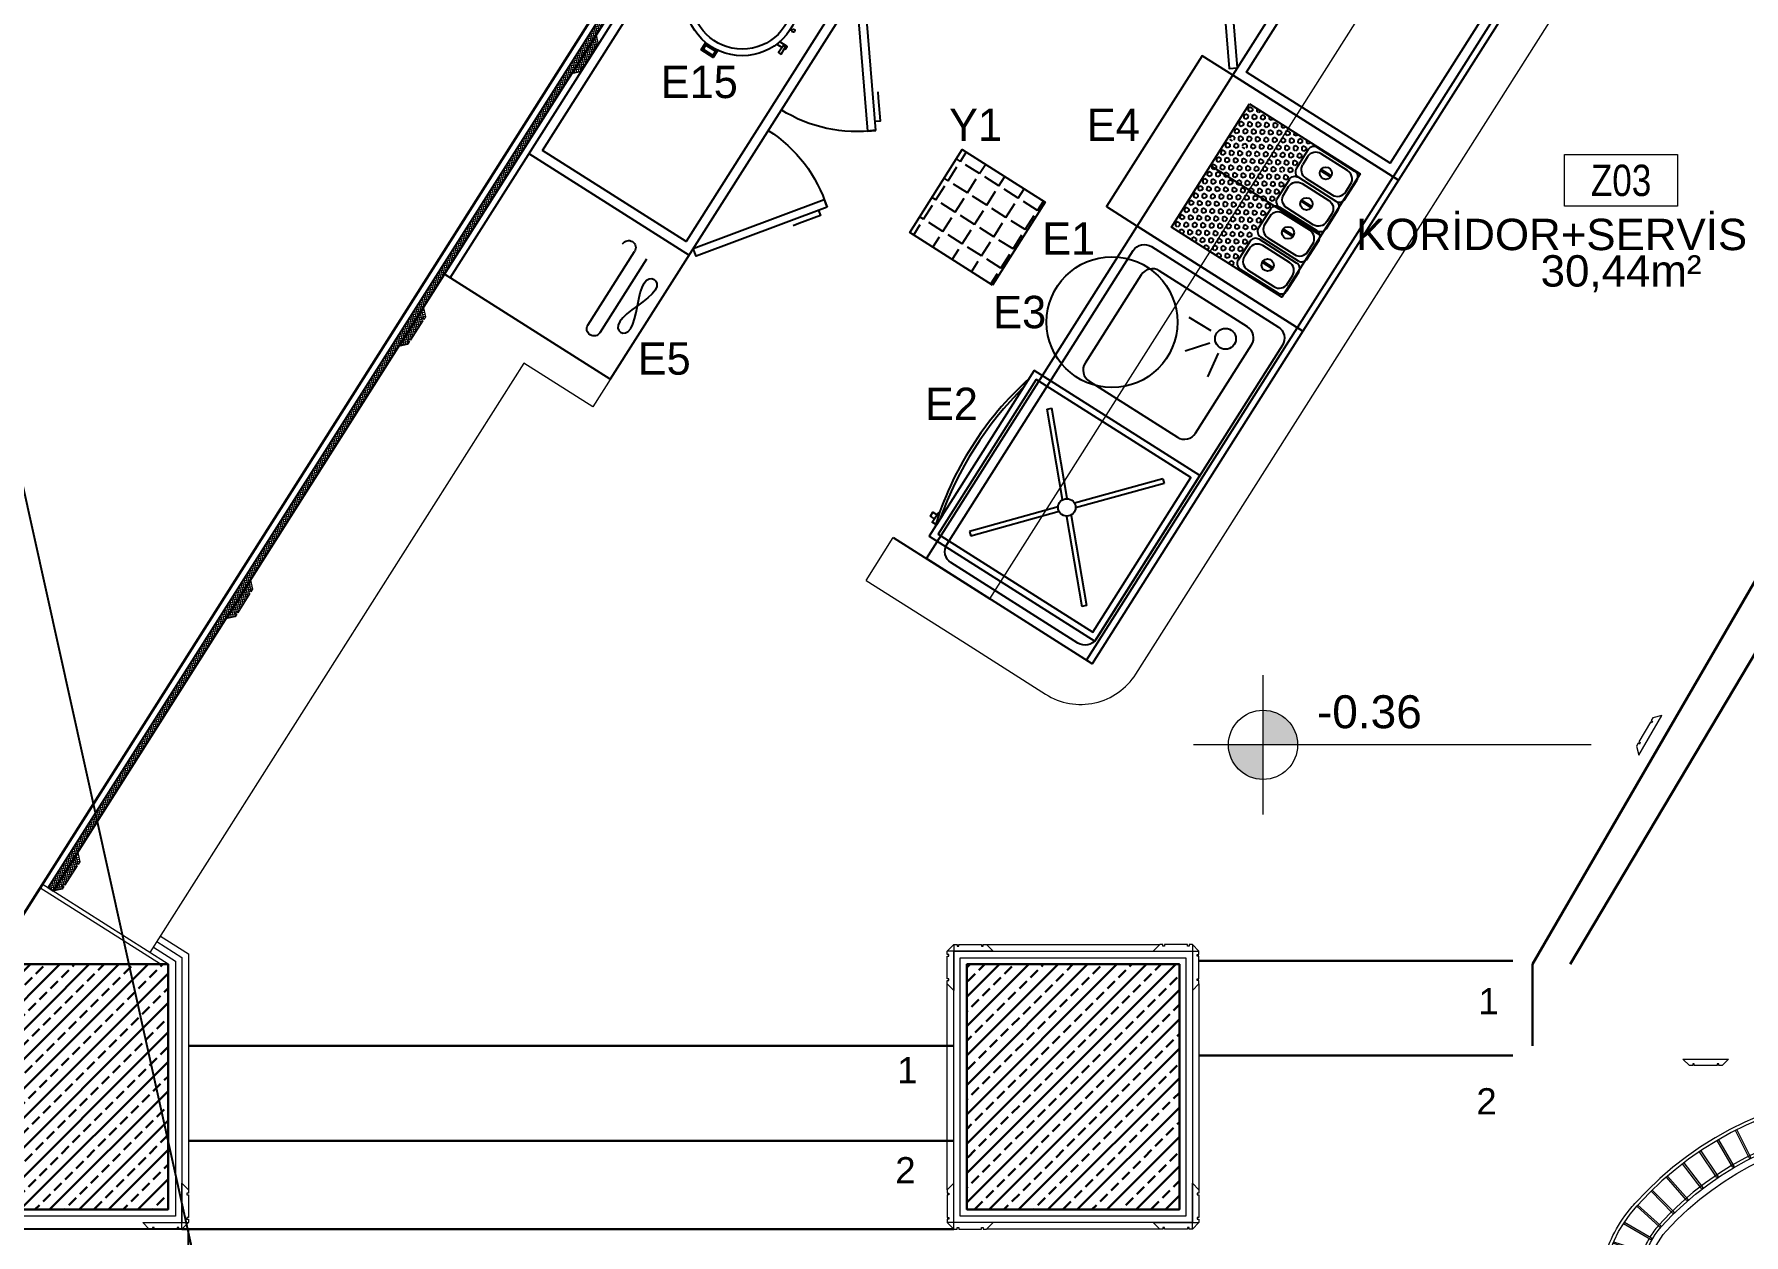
# Model space of a CAD drawing. Header units: centimetres. Extents: x 10243 to 22741, y 2279 to 4414.
# Drawn here: x 12296 to 12819, y 3264 to 3631 of the extents above; entities that cross this region are included whole.
import ezdxf
from ezdxf.enums import TextEntityAlignment as Align

# ---------------------------------------------------------------- set-up
doc = ezdxf.new("R2010")
doc.units = ezdxf.units.CM
doc.header["$MEASUREMENT"] = 0
doc.set_wipeout_variables(frame=1)
doc.linetypes.add('DASHED2', pattern=[0.375, 0.25, -0.125])
for name, color, linetype, lineweight in [('Auto_ince', 251, 'Continuous', 5), ('Auto_Tefriş', 32, 'Continuous', 15), ('Auto_Tefriş_2', 26, 'Continuous', 9), ('wipeout', 254, 'Continuous', 9), ('xxx_Auto_Betonarme', 6, 'Continuous', 30), ('xxx_Auto_Betonarme_Tarama', 222, 'Continuous', 30), ('xxx_Auto_Duvar_Alcipan', 51, 'Continuous', 20), ('xxx_Auto_Duvar_Duvar Plan Kesit', 7, 'Continuous', 30), ('xxx_Auto_Kaplama_Ahşap', 34, 'Continuous', 13), ('xxx_Auto_Kaplama_Ahşap Tarama', 16, 'Continuous', 5), ('xxx_Auto_Kaplama_Mermer', 33, 'Continuous', 13), ('xxx_Auto_Merdiven_Merdiven', 163, 'Continuous', 15), ('xxx_Auto_Olcu_Ic', 33, 'Continuous', 15), ('xxx_Auto_Tefris_Silik', 252, 'Continuous', 13), ('xxx_Auto_Yardimci_Isaret Tag Mekan', 30, 'Continuous', 9), ('xxx_Auto_Yardimci_Kot', 253, 'Continuous', 18)]:
    doc.layers.add(name, color=color, linetype=linetype, lineweight=lineweight)
doc.layers.add('MUTFAKEKİPMAN', color=1, linetype='Continuous')
doc.layers.add('xxx_Auto_Mobilya_Deri', color=7, linetype='Continuous', lineweight=13, true_color=0x666666)
doc.layers.add('xxx_Auto_Tefris_Tefris', color=7, linetype='Continuous', lineweight=15, true_color=0x666666)
doc.styles.add('AUTOBAN', font='')
doc.styles.get("Standard").update_dxf_attribs({"font": 'arial.ttf'})
doc.styles.add('TAKSİM', font='GOTHIC.TTF', dxfattribs={"height": 20})
doc.styles.add('text1', font='arial.ttf')
doc.styles.add('text2', font='arial.ttf', dxfattribs={"width": 0.8})
doc.styles.get('AUTOBAN').set_extended_font_data('Helvetica Normal Tr')
pattern_1 = [(45, (-1187.576, 35142.5645), (-4.4901281, 4.4901281), []), (45, (-1183.0856, 35142.5645), (-4.4901281, 4.4901281), [3.175, -1.5875])]

# ---------------------------------------------------------------- blocks, each defined once
blk = doc.blocks.new('A$C78D04F6B')
at = {"layer": 'MUTFAKEKİPMAN'}
for p, q in [((2, 143), (2, 0)), ((45.32, 132.67), (45.32, 106)), ((49.66, 106), (49.66, 132.67)), ((52.97, 126.56), (53.14, 127.7)), ((53.14, 125.1), (52.97, 126.56)), ((53.14, 127.7), (53.6, 128.52)), ((53.6, 128.52), (54.24, 129.01)), ((54.24, 129.01), (54.97, 129.17)), ((54.97, 129.17), (55.71, 129.01)), ((55.71, 129.01), (56.35, 128.52)), ((56.35, 128.52), (56.8, 127.7)), ((56.8, 127.7), (56.97, 126.56)), ((56.97, 126.56), (56.8, 125.1)), ((53.6, 123.4), (53.14, 125.1)), ((54.24, 121.54), (53.6, 123.4)), ((54.97, 119.59), (54.24, 121.54)), ((55.71, 121.54), (54.97, 119.59)), ((56.35, 123.4), (55.71, 121.54)), ((56.8, 125.1), (56.35, 123.4)), ((53.6, 115.78), (53.14, 114.07)), ((54.24, 117.64), (53.6, 115.78)), ((54.97, 119.59), (54.24, 117.64)), ((55.71, 117.64), (54.97, 119.59)), ((56.35, 115.78), (55.71, 117.64)), ((56.8, 114.07), (56.35, 115.78)), ((53.14, 114.07), (52.97, 112.62)), ((52.97, 112.62), (53.14, 111.47)), ((53.14, 111.47), (53.6, 110.66)), ((53.6, 110.66), (54.24, 110.17)), ((54.24, 110.17), (54.97, 110)), ((54.97, 110), (55.71, 110.17)), ((55.71, 110.17), (56.35, 110.66)), ((56.35, 110.66), (56.8, 111.47)), ((56.97, 112.62), (56.8, 114.07)), ((56.8, 111.47), (56.97, 112.62))]:
    blk.add_line(p, q, dxfattribs=at)
for points in [[(60, 143), (0, 143), (0, 0), (60, 0)], [(5, 95), (5, 3), (57, 3), (57, 95)], [(87.82, 63.04), (62.05, 97.15), (60, 95.6), (85.77, 61.49)], [(87.82, 35.2), (62.05, 1.09), (60, 2.64), (85.77, 36.75)]]:
    blk.add_lwpolyline(points, close=True, dxfattribs=at)
for points in [[(2, 98), (60, 98)], [(86.12, 65.28), (87.44, 66.28), (83.18, 71.91), (82.09, 73.36)], [(86.12, 32.96), (87.44, 31.96), (83.18, 26.33), (82.09, 24.89)]]:
    blk.add_lwpolyline(points, dxfattribs=at)
for centre, radius, start, end in [((47.49, 132.67), 2.17, 0, 180), ((43.15, 106), 2.17, 180, 0), ((60, 95.6), 42.75, 270, 310.5092), ((60, 2.64), 42.75, 49.4908, 90)]:
    blk.add_arc(centre, radius, start, end, dxfattribs=at)
blk = doc.blocks.new('A$C7AE0298B')
at = {"layer": 'MUTFAKEKİPMAN'}
for p, q in [((36.28, 105.44), (28.39, 105.25)), ((37.94, 102.04), (32.93, 95.94)), ((37.94, 102.04), (32.93, 95.94)), ((41.75, 100.81), (42.86, 93)), ((41.75, 100.81), (42.86, 93))]:
    blk.add_line(p, q, dxfattribs=at)
for points in [[(0, 0), (0, 120.43), (60, 120.43), (60, 0)], [(0, 0), (0, 120.43), (60, 120.43), (60, 0)], [(58, 0), (58, 120.43), (60, 120.43), (60, 0)], [(58, 0), (58, 120.43), (60, 120.43), (60, 0)]]:
    blk.add_lwpolyline(points, close=True, dxfattribs=at)
for points in [[(3, 7), (3, 113.43, -0.414214), (7, 117.43), (53, 117.43, -0.414214), (57, 113.43), (57, 7, -0.414214), (53, 3), (7, 3, -0.414214)], [(3, 7), (3, 113.43, -0.414214), (7, 117.43), (53, 117.43, -0.414214), (57, 113.43), (57, 7, -0.414214), (53, 3), (7, 3, -0.414214)], [(8.98, 108.47), (8.98, 76.47, 0.414214), (12.98, 72.47), (44.98, 72.47, 0.414214), (48.98, 76.47), (48.98, 108.47, 0.414214), (44.98, 112.47), (12.98, 112.47, 0.414214)], [(8.98, 108.47), (8.98, 76.47, 0.414214), (12.98, 72.47), (44.98, 72.47, 0.414214), (48.98, 76.47), (48.98, 108.47, 0.414214), (44.98, 112.47), (12.98, 112.47, 0.414214)]]:
    blk.add_lwpolyline(points, format="xyb", close=True, dxfattribs=at)
blk.add_circle((41.24, 105.75), 3.19, dxfattribs=at)
blk.add_circle((41.24, 105.75), 3.19, dxfattribs=at)
blk = doc.blocks.new('mahal no')
at = {"layer": 'xxx_Auto_Yardimci_Isaret Tag Mekan'}
blk.add_lwpolyline([(49681.82, 27007.28), (49710.62, 27007.28), (49710.62, 26994.08), (49681.82, 26994.08)], close=True, dxfattribs=at)
at = {"layer": 'xxx_Auto_Yardimci_Isaret Tag Mekan', "color": 7, "style": 'text2', "width": 0.8}
blk.add_attdef('10000', text='', height=8, dxfattribs=at).set_placement((49696.22, 27000.68), align=Align.MIDDLE)
at = {"layer": 'xxx_Auto_Yardimci_Isaret Tag Mekan', "color": 7, "style": 'text1'}
for tag, p in [('MAHAL', (49696.22, 26987.88)), ('M²', (49696.22, 26976.92))]:
    blk.add_attdef(tag, text='', height=8, dxfattribs=at).set_placement(p, align=Align.MIDDLE)
blk = doc.blocks.new('Sun köşe')
at = {"linetype": 'Continuous'}
blk.add_wipeout([(-42.09, 15.68), (-47.03, 16.29), (-53.33, 16.66), (-59.37, 16.17), (-63.57, 15.92), (-66.22, 19.81), (-65.91, 23.95), (-66.29, 27.18), (-67.47, 29.34), (-70.86, 33.59), (-71.97, 35.2), (-72.89, 36.74), (-73.75, 38.72), (-74.49, 42.54), (-74.86, 45.26), (-74.55, 47.91), (-74.3, 51.12), (-73.68, 53.72), (-71.34, 57.67), (-68.62, 61.74), (-65.71, 65.38), (-61.88, 68.96), (-59.6, 70.63), (-57.32, 71.92), (-53.8, 73.47), (-49.41, 74.64), (-46.39, 74.95), (-42.38, 75.63), (-38.86, 75.94), (-34.11, 75.75), (-29.6, 74.83), (-26.14, 73.96), (-21.15, 73.9), (-16.95, 73.9), (-14.11, 73.28), (-12.5, 73.04), (-9.87, 71.44), (-8.09, 71.24), (-4.53, 70.65), (0.6, 69.66), (3.96, 68.28), (7.81, 66.21), (11.07, 64.13), (14.52, 62.06), (18.37, 59.59), (20.64, 58.31), (24.98, 55.54), (27.75, 53.37), (29.82, 51.3), (32.78, 48.53), (35.25, 46.26), (36.63, 44.88), (38.41, 43.1), (46.31, 33.41), (46.9, 32.82), (50.65, 27.29), (53.02, 23.54), (55.58, 18.2), (58.25, 12.58), (60.81, 7.84), (62.39, 2.7), (63.77, -2.83), (65.87, -11.86), (67.74, -22.42), (68.03, -29.63), (67.14, -36.45), (66.35, -41.19), (65.75, -45.53), (63.38, -50.47), (60.71, -55.11), (53.2, -63.41), (50.43, -64.79), (45.99, -66.47), (41.54, -67.56), (38.58, -67.75), (34.33, -67.46), (30.68, -65.78), (25.15, -63.21), (21.89, -60.35), (18.54, -57.19), (16.07, -55.31), (14.29, -55.71), (11.92, -56.89), (9.95, -55.11), (10.25, -52.45), (11.93, -48.4), (12.62, -44.55), (11.04, -40.4), (10.16, -36.55), (9.47, -31.51), (9.57, -25.88), (8.19, -19.37), (7.01, -14.62), (4.65, -9.29), (2.38, -4.65), (-3, 1.72), (-7.54, 6.46), (-14.15, 11.3), (-20.57, 14.56), (-29.75, 16.63), (-36.47, 17.22)], dxfattribs=at).dxf.layer = 'wipeout'
at = {"layer": 'Auto_ince'}
for points in [[(-57.78, 68.37), (-51.37, 59.55, -1), (-51.78, 59.26), (-58.22, 68.13)], [(-51.37, 71.06), (-47.27, 61.86, -1), (-47.73, 61.65), (-51.85, 70.91)], [(-44.76, 72.59), (-42.78, 63.26, -1), (-43.27, 63.16), (-45.26, 72.51)], [(-38.1, 73.06), (-38.1, 63.7, -1), (-38.6, 63.7), (-38.6, 73.06)], [(-31.73, 72.85), (-32.3, 63.51, -1), (-32.8, 63.54), (-32.23, 72.88)], [(-25.38, 72.25), (-26.52, 62.96, -1), (-27.02, 63.02), (-25.88, 72.31)], [(-19.09, 71.26), (-20.79, 62.06, -1), (-21.28, 62.16), (-19.58, 71.35)], [(-12.86, 69.9), (-15.12, 60.82, -1), (-15.61, 60.94), (-13.35, 70.02)], [(-6.73, 68.15), (-9.54, 59.23, -1), (-10.02, 59.38), (-7.21, 68.3)], [(-63.71, 64.37), (-54.9, 56.44, -1), (-55.24, 56.07), (-64.09, 64.04)], [(-63.71, 64.37), (-54.9, 56.44, -1), (-55.24, 56.07), (-64.09, 64.04)], [(-0.72, 66.04), (-4.07, 57.3, -1), (-4.54, 57.48), (-1.18, 66.21)], [(5.15, 63.56), (1.27, 55.04, -1), (0.82, 55.25), (4.7, 63.76)], [(-68.65, 58.98), (-57.71, 52.67, -1), (-57.96, 52.23), (-68.93, 58.57)], [(10.86, 60.72), (6.47, 52.46, -1), (6.03, 52.7), (10.42, 60.96)], [(10.86, 60.72), (6.47, 52.46, -1), (6.03, 52.7), (10.42, 60.96)], [(16.39, 57.55), (11.5, 49.57, -1), (11.08, 49.83), (15.96, 57.81)], [(-71.89, 52.36), (-59.67, 48.39, -1), (-59.82, 47.92), (-72.03, 51.88)], [(21.71, 54.04), (16.35, 46.38, -1), (15.94, 46.66), (21.3, 54.33)], [(26.81, 50.21), (20.99, 42.89, -1), (20.59, 43.2), (26.42, 50.53)], [(-72.8, 45.07), (-60.7, 43.8, -1), (-60.75, 43.3), (-72.77, 44.57)], [(31.66, 46.08), (25.4, 39.13, -1), (25.03, 39.47), (31.29, 46.42)], [(32.11, 33.17), (35.9, 41.88, 0.066927), (35.44, 42.49, 0.066927), (34.83, 42.96), (26.1, 39.18)], [(35.27, 42.67), (28.65, 36.05, 1), (29, 35.7), (35.62, 42.31)], [(-71.22, 38), (-60.75, 39.1, -1), (-60.7, 38.6), (-71.02, 37.52)], [(39.04, 38.71), (32.08, 32.45, 1), (32.42, 32.08), (39.37, 38.34)], [(-67.65, 31.94), (-59.82, 34.49, -1), (-59.67, 34.01), (-67.32, 31.53)], [(43.17, 33.86), (35.84, 28.04, 1), (36.15, 27.64), (43.48, 33.47)], [(-62.97, 27.28), (-57.96, 30.17, -1), (-57.71, 29.73), (-62.54, 26.94)], [(-57.89, 23.94), (-55.24, 26.33, -1), (-54.9, 25.96), (-57.42, 23.69)], [(46.99, 28.76), (39.33, 23.4, 1), (39.61, 22.99), (47.28, 28.35)], [(50.5, 23.44), (42.52, 18.55, 1), (42.78, 18.12), (50.76, 23.01)], [(53.67, 17.91), (45.41, 13.52, 1), (45.65, 13.08), (53.91, 17.47)], [(53.67, 17.91), (45.41, 13.52, 1), (45.65, 13.08), (53.91, 17.47)], [(56.51, 12.2), (47.99, 8.32, 1), (48.2, 7.87), (56.71, 11.75)], [(58.99, 6.33), (50.25, 2.98, 1), (50.43, 2.51), (59.17, 5.86)], [(61.1, 0.32), (52.18, -2.49, 1), (52.33, -2.97), (61.25, -0.16)], [(62.85, -5.81), (53.77, -8.07, 1), (53.89, -8.56), (62.97, -6.3)], [(64.21, -12.04), (55.02, -13.74, 1), (55.11, -14.23), (64.3, -12.53)], [(65.2, -18.33), (55.91, -19.47, 1), (55.97, -19.97), (65.26, -18.83)], [(65.8, -24.68), (56.46, -25.25, 1), (56.49, -25.75), (65.83, -25.18)], [(66.01, -31.05), (56.65, -31.05, 1), (56.65, -31.55), (66.01, -31.55)], [(65.54, -37.71), (56.21, -35.73, 1), (56.11, -36.22), (65.46, -38.21)], [(64.01, -44.32), (54.81, -40.22, 1), (54.6, -40.68), (63.86, -44.8)], [(61.32, -50.73), (52.5, -44.32, 1), (52.21, -44.73), (61.08, -51.17)], [(16.89, -50.84), (19.28, -48.19, 1), (18.91, -47.85), (16.64, -50.37)], [(20.23, -55.92), (23.12, -50.91, 1), (22.68, -50.66), (19.89, -55.49)], [(51.93, -61.6), (45.62, -50.66, 1), (45.18, -50.91), (51.52, -61.88)], [(57.29, -56.67), (49.37, -47.86, 1), (48.99, -48.19), (56.96, -57.05)], [(24.89, -60.6), (27.44, -52.78, 1), (26.96, -52.62), (24.48, -60.27)], [(30.95, -64.17), (32.05, -53.7, 1), (31.55, -53.65), (30.47, -63.97)], [(38.02, -65.75), (36.75, -53.65, 1), (36.25, -53.7), (37.52, -65.72)], [(45.31, -64.84), (41.34, -52.62, 1), (40.87, -52.78), (44.83, -64.98)]]:
    blk.add_lwpolyline(points, format="xyb", dxfattribs=at)
at = {"layer": 'Auto_ince', "elevation": -0.14}
for points in [[(-52.98, 60.92), (-60.55, 64, 0.165812), (-61.06, 63.99, 0.083801), (-62.1, 63.22, 0.014346), (-62.25, 63.05, 0.014346)], [(-61.5, 62.38, -0.016823), (-61.37, 62.53, -0.066927), (-60.77, 63.01), (-52.24, 59.54)], [(-62.54, 62.65, 0.036875), (-62.82, 62.15, 0.165812), (-62.8, 61.64), (-58.99, 53.41)], [(-57.87, 53.36), (-61.82, 61.91, -0.006156), (-61.79, 61.97, -0.006156)], [(-54.01, 21.07), (-60.55, 18.4, -0.165812), (-61.06, 18.41, -0.083801), (-62.1, 19.18, -0.083801), (-62.82, 20.25, -0.165812), (-62.8, 20.76), (-61.01, 24.63)], [(-60.16, 24.09), (-61.82, 20.49, 0.066927), (-61.37, 19.87, 0.066927), (-60.77, 19.39), (-55.34, 21.61)], [(14.02, -46.96), (11.35, -53.51, 0.165812), (11.36, -54.01, 0.083801), (12.13, -55.05, 0.083801), (13.2, -55.77, 0.165812), (13.71, -55.75), (17.58, -53.96)], [(55.31, -54.46, 0.016823), (55.45, -54.33, 0.066927), (55.93, -53.73), (52.46, -45.19)], [(53.84, -45.94), (56.92, -53.51, -0.165812), (56.91, -54.02, -0.083801), (56.14, -55.06, -0.014346), (55.98, -55.21, -0.014346)], [(17.04, -53.11), (13.44, -54.77, -0.066927), (12.82, -54.32, -0.066927), (12.34, -53.72), (14.56, -48.29)], [(46.28, -50.83), (54.83, -54.78, 0.008603), (54.92, -54.73, 0.008603)], [(55.6, -55.49, -0.038696), (55.07, -55.78, -0.165812), (54.56, -55.76), (46.33, -51.95)]]:
    blk.add_lwpolyline(points, format="xyb", dxfattribs=at)
for points in [[(-52.98, 60.92), (-52.11, 60.56)], [(-60.59, 25.55), (-58.99, 28.99)], [(-57.87, 29.04), (-59.74, 25.01)], [(-54.02, 22.14), (-52.24, 22.87)], [(-51.27, 22.18), (-52.64, 21.62)], [(15.13, -44.23), (14.57, -45.59)], [(15.09, -46.97), (15.82, -45.19)], [(21.99, -50.82), (17.96, -52.69)], [(18.5, -53.54), (21.94, -51.95)]]:
    blk.add_lwpolyline(points, dxfattribs=at)
at = {"layer": 'Auto_ince', "linetype": 'DASHED2', "ltscale": 0.025, "elevation": -0.14}
blk.add_lwpolyline([(-58.99, 53.41), (-58.63, 52.62)], dxfattribs=at)
at = {"layer": 'Auto_ince'}
for points in [[(26.63, 40.5), (34.16, 43.75)], [(25.28, 39.91), (25.53, 40.02)], [(36.7, 41.21), (32.84, 32.35)]]:
    blk.add_lwpolyline(points, dxfattribs=at)
for centre, radius, start, end in [((-61.73, 62.88, -0.14), 1, 183.1698, 203.5457), ((-61.73, 62.88, -0.14), 1, 69.1042, 150.0754), ((-61.73, 62.88, -0.14), 1, 305.9246, 6.8349), ((-61.73, 62.88, -0.14), 1, 265.714, 272.8302), ((-38.35, 41.2), 23, 126.6228, 137.3772), ((35.8, 42.84), 1, 174.4395, 210.6562), ((35.8, 42.84), 1, 239.6113, 275.5605), ((35.8, 42.84), 1, 344.7756, 105.2244), ((-61.73, 19.53, -0.14), 1, 156.4543, 290.8958), ((-61.73, 19.53, -0.14), 1, 353.1651, 94.286), ((12.48, -54.68, -0.14), 1, 159.1042, 293.5457), ((12.48, -54.68, -0.14), 1, 355.714, 96.8349), ((55.8, -54.69, -0.14), 1, 174.9596, 184.2674), ((55.8, -54.69, -0.14), 1, 83.1465, 144.0568), ((55.8, -54.69, -0.14), 1, 246.4357, 269.0404), ((55.8, -54.69, -0.14), 1, 299.906, 20.8772)]:
    blk.add_arc(centre, radius, start, end, dxfattribs=at)
at = {"layer": 'Auto_Tefriş', "elevation": -0.14}
for points in [[(-51.27, 60.22), (-52.11, 60.56)], [(-58.63, 52.62), (-58.49, 52.31)], [(-58.63, 29.78), (-58.49, 30.09)], [(53.15, -44.23), (53.49, -45.07)], [(22.73, -51.58), (23.04, -51.44)], [(45.54, -51.59), (45.23, -51.44)]]:
    blk.add_lwpolyline(points, dxfattribs=at)
at = {"layer": 'Auto_Tefriş'}
for centre, radius, start, end in [((-38.35, -31.3), 105.35, 0, 90), ((-38.35, -31.3), 104.36, 0, 90), ((-38.35, 41.2), 23, 102.6228, 113.3772), ((-38.35, 41.2), 23, 90.6228, 101.3772), ((-38.35, -31.3), 95.5, 0, 90), ((-38.35, 41.2), 23, 126.6228, 149.3772), ((-38.35, 41.2), 23, 114.6228, 125.3772), ((-38.35, 41.2), 23, 150.6228, 161.3772), ((-38.35, 41.2), 23, 138.6228, 149.3772), ((-38.35, 41.2), 23, 162.6228, 173.3772), ((-38.35, 41.2), 23, 174.6228, 185.3772), ((-38.35, 41.2), 23, 186.6228, 197.3772), ((-38.35, 41.2), 23, 198.6228, 209.3772), ((-38.35, 41.2), 23, 210.6228, 221.3772), ((-38.35, 41.2), 23, 222.6228, 245.7388), ((-38.35, -31.3), 49.5, 0, 90), ((34.15, -31.3), 23, 336.6228, 347.3772), ((34.15, -31.3), 23, 348.6228, 359.3772), ((34.15, -31.3), 23, 204.2612, 227.3772), ((34.15, -31.3), 23, 324.6228, 335.3772), ((34.13, -31.3), 23, 312.6042, 323.3586), ((34.15, -31.3), 23, 228.6228, 239.3772), ((34.15, -31.3), 23, 240.6228, 251.3772), ((34.15, -31.3), 23, 288.6228, 299.3772), ((34.13, -31.3), 23, 300.6042, 311.3586), ((34.15, -31.3), 23, 252.6228, 263.3772), ((34.15, -31.3), 23, 264.6228, 275.3772), ((34.15, -31.3), 23, 276.6228, 287.3772)]:
    blk.add_arc(centre, radius, start, end, dxfattribs=at)
at = {"layer": 'Auto_Tefriş', "extrusion": (0, 0, -1)}
blk.add_ellipse((-38.35, 46.13), major_axis=(-34.48, 0), ratio=0.781001, start_param=4.882437, end_param=7.853982, dxfattribs=at)
at = {"layer": 'Auto_Tefriş'}
blk.add_ellipse((39.08, -31.3), major_axis=(0, -34.48), ratio=0.781001, start_param=4.712389, end_param=7.853982, dxfattribs=at)
for points in [[(-38.35, 18.2), (-41.26, 18.2), (-44.18, 18.48), (-50.04, 19.64), (-52.98, 20.56), (-58.45, 22.98), (-60.98, 24.47), (-65.47, 27.94), (-67.42, 29.91), (-70.6, 34.21), (-71.82, 36.53), (-73.42, 41.28), (-73.83, 43.71), (-73.83, 46.13), (-73.83, 47.7), (-73.66, 49.27), (-72.79, 53.29), (-71.83, 55.69), (-69.16, 60.21), (-67.44, 62.32), (-63.36, 66.1), (-61.01, 67.77), (-55.84, 70.56), (-53.01, 71.68), (-47.1, 73.31), (-44.01, 73.81), (-40.04, 74.03), (-39.2, 74.06), (-38.35, 74.06)], [(11.15, -31.3), (11.15, -34.21), (11.44, -37.13), (12.6, -42.99), (13.51, -45.93), (15.93, -51.4), (17.42, -53.93), (20.89, -58.42), (22.86, -60.37), (27.16, -63.55), (29.48, -64.77), (34.23, -66.38), (36.66, -66.78), (39.08, -66.78), (40.65, -66.78), (42.23, -66.61), (46.24, -65.74), (48.65, -64.78), (53.16, -62.11), (55.27, -60.39), (59.05, -56.32), (60.72, -53.96), (63.51, -48.79), (64.63, -45.97), (66.26, -40.05), (66.76, -36.96), (66.98, -32.99), (67.01, -32.15), (67.01, -31.3)]]:
    blk.add_open_spline(points, degree=3, knots=[4.712389, 4.712389, 4.712389, 4.712389, 4.960422, 4.960422, 5.226706, 5.226706, 5.492989, 5.492989, 5.759273, 5.759273, 6.025556, 6.025556, 6.283185, 6.283185, 6.283185, 6.450503, 6.450503, 6.716786, 6.716786, 6.98307, 6.98307, 7.249353, 7.249353, 7.515637, 7.515637, 7.781921, 7.781921, 7.853982, 7.853982, 7.853982, 7.853982], dxfattribs=at)
at = {"layer": 'Auto_Tefriş_2', "elevation": -0.14}
for points in [[(-50.61, 59.45, 0.012511), (-50.6, 59.47, 0.012511)], [(-50.61, 22.95, -0.012511), (-50.6, 22.93, -0.012511)], [(15.9, -43.56, 0.012511), (15.88, -43.55, 0.012511)], [(52.38, -43.56, -0.012511), (52.4, -43.56, -0.012511)]]:
    blk.add_lwpolyline(points, format="xyb", dxfattribs=at)
at = {"layer": 'Auto_Tefriş_2'}
blk.add_arc((49.21, -48.02), 0.25, 42, 222, dxfattribs=at)
at = {"layer": 'xxx_Auto_Mobilya_Deri'}
blk.add_lwpolyline([(12.03, -31.48, 0.414214), (-38.22, 18.77, -1.000001), (-38.22, 63.27, -0.414203), (56.53, -31.48, -1.00001)], format="xyb", close=True, dxfattribs=at)
at = {"layer": 'xxx_Auto_Tefris_Silik', "lineweight": 0}
blk.add_lwpolyline([(14.03, -31.48, 0.414214), (-38.22, 20.77, -1.000001), (-38.22, 61.27, -0.414203), (54.53, -31.48, -1.00001), (14.03, -31.48, -1.00001)], format="xyb", dxfattribs=at)
blk = doc.blocks.new('çıta')
at = {"layer": 'xxx_Auto_Kaplama_Ahşap'}
blk.add_lwpolyline([(2452.11, 1964.12), (2466.11, 1964.12), (2464.11, 1962.12), (2463.11, 1962.12), (2463.11, 1962.62), (2462.61, 1962.62), (2462.61, 1962.12), (2455.61, 1962.12), (2455.61, 1962.62), (2455.11, 1962.62), (2455.11, 1962.12), (2454.11, 1962.12), (2452.11, 1964.12)], dxfattribs=at)
blk = doc.blocks.new('A$C199769C9')
at = {"layer": 'MUTFAKEKİPMAN'}
for points in [[(2.48, 17.25), (0, 17.25), (0, 21.67), (2.48, 21.67)], [(1.98, 17.75), (0.5, 17.75), (0.5, 21.17), (1.98, 21.17)], [(37.48, 17.25), (39.96, 17.25), (39.96, 21.67), (37.48, 21.67)], [(37.98, 17.75), (39.46, 17.75), (39.46, 21.17), (37.98, 21.17)], [(11.95, 0.2), (14.61, 0.41), (14.61, 1.04), (11.95, 1.25)], [(28.01, 0.2), (25.35, 0.41), (25.35, 1.04), (28.01, 1.25)]]:
    blk.add_lwpolyline(points, close=True, dxfattribs=at)
at = {"layer": 'MUTFAKEKİPMAN', "const_width": 1.5}
blk.add_lwpolyline([(19.23, 19.46, 1), (20.73, 19.46, 1)], format="xyb", close=True, dxfattribs=at)
at = {"layer": 'MUTFAKEKİPMAN'}
for points in [[(13.88, 3.06), (13.88, 1.09)], [(13.88, 0), (14.97, 0), (14.97, 2.69)], [(13.88, 0.35), (13.88, 0)], [(20.03, 1.45), (20.03, 1.96)], [(25.96, 0), (24.87, 0), (24.87, 2.66)], [(25.96, 3.01), (25.96, 1.08)], [(25.96, 0.36), (25.96, 0)]]:
    blk.add_lwpolyline(points, dxfattribs=at)
for centre, radius in [((19.98, 19.46), 17.5), ((19.98, 19.46), 15.5), ((20.09, 0.98), 0.469)]:
    blk.add_circle(centre, radius, dxfattribs=at)

msp = doc.modelspace()

# ---------------------------------------------------------------- hatches: boundary and pattern name
at = {"layer": 'MUTFAKEKİPMAN'}
h = msp.add_hatch(dxfattribs=at)
h.set_pattern_fill('HEX', color=256, scale=6, angle=147.6086)
h.set_pattern_definition([(147.608607, (8318.8123, 263.1795), (-0.69589466, -1.0969187), [0.75, -1.5]), (267.608607, (8318.8123, 263.1795), (1.2979068, -0.0542031), [0.75, -1.5]), (207.608607, (8318.179, 263.5813), (0.60201213, -1.1511218), [0.75, -1.5])])
h.paths.add_polyline_path([(12661.11, 3599.36), (12680.05, 3587.34), (12686.49, 3597.49), (12667.55, 3609.5)])
h.paths.add_polyline_path([(12679.92, 3587.14), (12660.98, 3599.15), (12643.65, 3571.82), (12662.58, 3559.81)])
h = msp.add_hatch(dxfattribs=at)
h.set_pattern_fill('ANGLE', color=256, angle=-32.3914)
h.set_pattern_definition([(147.60861, (18024.944, -3105.6656), (3.741864, 5.8981927), [5.08, -1.905]), (57.60861, (18024.944, -3105.6656), (5.8981927, -3.741864), [5.08, -1.905])])
h.paths.add_polyline_path([(12579.66, 3595.5), (12604.99, 3579.43), (12588.92, 3554.09), (12563.59, 3570.17)])
at = {"layer": 'xxx_Auto_Betonarme_Tarama', "lineweight": 30}
h = msp.add_hatch(dxfattribs=at)
h.set_pattern_fill('ANSI33', color=256)
h.set_pattern_definition(pattern_1)
h.paths.add_polyline_path([(12271.76, 3346.41), (12336.76, 3346.41), (12336.76, 3271.41), (12271.76, 3271.41)])
h = msp.add_hatch(dxfattribs=at)
h.set_pattern_fill('ANSI33', color=256)
h.set_pattern_definition(pattern_1)
h.paths.add_polyline_path([(12581.07, 3346.41), (12646.07, 3346.41), (12646.07, 3271.41), (12581.07, 3271.41)])
at = {"layer": 'xxx_Auto_Kaplama_Ahşap Tarama', "ltscale": 5}
h = msp.add_hatch(dxfattribs=at)
h.set_pattern_fill('ANSI37', color=256, scale=5, angle=327.6091)
h.set_pattern_definition([(12.609092, (18409.62204, -5035.6752), (-0.13643631, 0.609926334), []), (102.609092, (18409.62204, -5035.6752), (-0.609926334, -0.13643631), [])])
h.paths.add_polyline_path([(12299.95, 3369.77), (12676.67, 3963.59), (12679.44, 3964.21), (12301.64, 3368.69)])
at = {"layer": 'xxx_Auto_Kaplama_Ahşap Tarama', "linetype": 'Continuous'}
h = msp.add_hatch(dxfattribs=at)
h.set_pattern_fill('ANSI37', color=256, scale=0.2, angle=-32.3909)
h.set_pattern_definition([(12.6090917, (12208.4717, -15063.4684), (-0.138619291, 0.619685156), []), (102.6090917, (12208.4717, -15063.4684), (-0.619685156, -0.138619291), [])])
h.paths.add_polyline_path([(12467.71, 3630.48), (12468.33, 3627.72), (12467.79, 3626.87), (12467.37, 3627.14), (12467.1, 3626.72), (12467.53, 3626.45), (12463.78, 3620.54), (12463.35, 3620.81), (12463.09, 3620.38), (12463.51, 3620.12), (12462.97, 3619.27), (12460.21, 3618.65)])
h = msp.add_hatch(dxfattribs=at)
h.set_pattern_fill('ANSI37', color=256, scale=0.2, angle=-32.3909)
h.set_pattern_definition([(12.6090917, (12155.61297, -15146.7881), (-0.138619291, 0.619685156), []), (102.6090917, (12155.61297, -15146.7881), (-0.619685156, -0.138619291), [])])
h.paths.add_polyline_path([(12414.85, 3547.16), (12415.47, 3544.4), (12414.94, 3543.55), (12414.51, 3543.82), (12414.25, 3543.4), (12414.67, 3543.13), (12410.92, 3537.22), (12410.5, 3537.49), (12410.23, 3537.06), (12410.65, 3536.8), (12410.11, 3535.95), (12407.35, 3535.34)])
h = msp.add_hatch(dxfattribs=at)
h.set_pattern_fill('ANSI37', color=256, scale=0.2, angle=-32.3909)
h.set_pattern_definition([(12.6090917, (12102.75424, -15230.1078), (-0.138619291, 0.619685156), []), (102.6090917, (12102.75424, -15230.1078), (-0.619685156, -0.138619291), [])])
h.paths.add_polyline_path([(12361.99, 3463.84), (12362.61, 3461.08), (12362.08, 3460.23), (12361.65, 3460.5), (12361.39, 3460.08), (12361.81, 3459.81), (12358.06, 3453.9), (12357.64, 3454.17), (12357.37, 3453.75), (12357.79, 3453.48), (12357.26, 3452.63), (12354.5, 3452.02)])
h = msp.add_hatch(dxfattribs=at)
h.set_pattern_fill('ANSI37', color=256, scale=0.2, angle=-32.3909)
h.set_pattern_definition([(12.6090917, (12049.89534, -15313.42756), (-0.138619291, 0.619685156), []), (102.6090917, (12049.89534, -15313.42756), (-0.619685156, -0.138619291), [])])
h.paths.add_polyline_path([(12309.14, 3380.52), (12309.75, 3377.76), (12309.22, 3376.91), (12308.8, 3377.18), (12308.53, 3376.76), (12308.95, 3376.49), (12305.2, 3370.58), (12304.78, 3370.85), (12304.51, 3370.43), (12304.93, 3370.16), (12304.4, 3369.31), (12301.64, 3368.7)])
at = {"layer": 'xxx_Auto_Yardimci_Kot'}
h = msp.add_hatch(color=256, dxfattribs=at)
h.dxf.hatch_style = 1
h.paths.add_polyline_path([(12671.66, 3424.05), (12671.66, 3413.49), (12682.23, 3413.49, 0.414214)])
h.paths.add_polyline_path([(12671.66, 3413.49), (12661.1, 3413.49, 0.414214), (12671.66, 3402.92)])

# ---------------------------------------------------------------- linework, layer by layer
for points in [[(12601.66, 3527.96), (12569.52, 3477.29), (12620.18, 3445.15), (12652.32, 3495.81)], [(12602.28, 3525.2), (12572.28, 3477.91), (12619.56, 3447.91), (12649.56, 3495.2)], [(12571.94, 3483.84), (12571.16, 3482.61), (12569.93, 3483.39), (12570.71, 3484.62)]]:
    msp.add_lwpolyline(points, close=True)
for points in [[(12605.63, 3516.1), (12607.07, 3516.42)], [(12610.35, 3488.54), (12605.63, 3516.1)], [(12611.79, 3488.86), (12607.07, 3516.42)], [(12641.05, 3494.87), (12614, 3487.37)], [(12641.37, 3493.43), (12614.32, 3485.93)], [(12641.05, 3494.87), (12641.37, 3493.43)], [(12571.44, 3480.98), (12570.51, 3481.58), (12572.46, 3484.65)], [(12573.28, 3484.13), (12573.69, 3483.87), (12571.74, 3480.79)], [(12608.98, 3486.25), (12581.93, 3478.75)], [(12609.3, 3484.81), (12582.25, 3477.31)], [(12611.51, 3483.32), (12616.23, 3455.75)], [(12612.95, 3483.64), (12617.67, 3456.08)], [(12581.93, 3478.75), (12582.25, 3477.31)], [(12558.56, 3476.87), (12588.11, 3458.12)], [(12617.67, 3456.08), (12616.23, 3455.75)]]:
    msp.add_lwpolyline(points)
msp.add_circle((12611.65, 3486.09), 2.67)
for centre, radius, start, end in [((12667.5, 3450.77), 100.61, 132.1027, 163.1145), ((12675, 3446.02), 108.49, 134.8905, 160.3267)]:
    msp.add_arc(centre, radius, start, end)
at = {"layer": 'MUTFAKEKİPMAN'}
for p, q in [((12685.5, 3595.53), (12681.86, 3589.79)), ((12685.28, 3593.31), (12683.78, 3590.94)), ((12699.75, 3588.86), (12688.26, 3596.15)), ((12697.52, 3589.09), (12689.42, 3594.23)), ((12655.6, 3590.66), (12689.37, 3569.23)), ((12682.48, 3587.03), (12693.96, 3579.74)), ((12689.43, 3589.43), (12689.23, 3589.12)), ((12689.23, 3589.12), (12692.33, 3587.15)), ((12692.53, 3587.46), (12689.43, 3589.43)), ((12692.33, 3587.15), (12692.53, 3587.46)), ((12684.7, 3586.8), (12692.81, 3581.66)), ((12696.72, 3580.36), (12700.36, 3586.1)), ((12696.95, 3582.59), (12698.45, 3584.95)), ((12368.55, 3149.06), (12273.24, 3578.98))]:
    msp.add_line(p, q, dxfattribs=at)
for points in [[(12633.21, 3572.14), (12662.47, 3618.26), (12653.09, 3624.21), (12623.83, 3578.09)], [(12633.21, 3572.14), (12662.47, 3618.26), (12713.13, 3586.12), (12683.87, 3540)], [(12667.55, 3609.5), (12701.33, 3588.07), (12677.42, 3550.39), (12643.65, 3571.82)], [(12588.92, 3554.09), (12563.59, 3570.17), (12579.66, 3595.5), (12604.99, 3579.43)], [(12682.18, 3541.07), (12711.45, 3587.19), (12713.13, 3586.12), (12683.87, 3540)], [(12682.18, 3541.07), (12711.45, 3587.19), (12713.13, 3586.12), (12683.87, 3540)], [(12686.37, 3577.75), (12683.27, 3579.72), (12683.47, 3580.03), (12686.57, 3578.07)], [(12680.96, 3569.22), (12677.85, 3571.19), (12677.66, 3570.88), (12680.76, 3568.91)], [(12674.72, 3559.39), (12671.62, 3561.36), (12671.43, 3561.05), (12674.53, 3559.08)], [(12343.01, 3265.41), (12275.76, 3265.41), (12275.76, 3195.99), (12343.01, 3195.99)]]:
    msp.add_lwpolyline(points, close=True, dxfattribs=at)
for points in [[(12688.18, 3570.62), (12676.69, 3577.91, -0.414214), (12676.07, 3580.67), (12679.72, 3586.41, -0.414214), (12682.48, 3587.03), (12693.96, 3579.74, -0.414214), (12694.58, 3576.98), (12690.94, 3571.24, -0.414214)], [(12687.02, 3572.54), (12678.92, 3577.68, -0.414214), (12677.99, 3581.82), (12679.49, 3584.19, -0.414214), (12683.63, 3585.11), (12691.74, 3579.97, -0.414214), (12692.66, 3575.83), (12691.16, 3573.47, -0.414214)], [(12688.18, 3570.62), (12676.69, 3577.91, 0.414214), (12673.93, 3577.29), (12670.29, 3571.55, 0.414214), (12670.91, 3568.79), (12682.39, 3561.51, 0.414214), (12685.15, 3562.12), (12688.79, 3567.86, 0.414214)], [(12685.95, 3570.85), (12677.84, 3575.99, 0.414214), (12673.7, 3575.07), (12672.2, 3572.7, 0.414214), (12673.13, 3568.56), (12681.24, 3563.42, 0.414214), (12685.38, 3564.35), (12686.88, 3566.71, 0.414214)], [(12681.94, 3560.8), (12670.46, 3568.09, 0.414214), (12667.7, 3567.47), (12664.06, 3561.73, 0.414214), (12664.67, 3558.97), (12676.16, 3551.68, 0.414214), (12678.92, 3552.3), (12682.56, 3558.04, 0.414214)], [(12679.72, 3561.03), (12671.61, 3566.17, 0.414214), (12667.47, 3565.24), (12665.97, 3562.88, 0.414214), (12666.9, 3558.74), (12675, 3553.6, 0.414214), (12679.15, 3554.52), (12680.65, 3556.89, 0.414214)]]:
    msp.add_lwpolyline(points, format="xyb", close=True, dxfattribs=at)
for centre, radius in [((12690.87, 3588.28), 1.87), ((12684.93, 3578.9), 1.87), ((12679.3, 3570.04), 1.87), ((12625.46, 3542.74), 20), ((12673.07, 3560.21), 1.87)]:
    msp.add_circle(centre, radius, dxfattribs=at)
for centre, radius, start, end in [((12687.81, 3591.7), 3, 57.6086, 147.6086), ((12687.19, 3594.46), 2, 57.6086, 147.6086), ((12683.55, 3588.72), 2, 147.6086, 237.6086), ((12686.31, 3589.34), 3, 147.6086, 237.6086), ((12695.91, 3586.56), 3, 327.6086, 57.6086), ((12698.68, 3587.18), 2, 327.6086, 57.6086), ((12694.42, 3584.19), 3, 237.6086, 327.6086), ((12695.03, 3581.43), 2, 237.6086, 327.6086)]:
    msp.add_arc(centre, radius, start, end, dxfattribs=at)
at = {"layer": 'xxx_Auto_Betonarme', "lineweight": 30}
for points in [[(12271.76, 3346.41), (12336.76, 3346.41), (12336.76, 3271.41), (12271.76, 3271.41)], [(12581.07, 3346.41), (12646.07, 3346.41), (12646.07, 3271.41), (12581.07, 3271.41)]]:
    msp.add_lwpolyline(points, close=True, dxfattribs=at)
at = {"layer": 'xxx_Auto_Duvar_Alcipan'}
for points in [[(12334.43, 3346.41), (12297.59, 3369.78)], [(12336.76, 3346.41), (12298.26, 3370.84)]]:
    msp.add_lwpolyline(points, dxfattribs=at)
at = {"layer": 'xxx_Auto_Duvar_Duvar Plan Kesit', "lineweight": 30}
for points in [[(12336.76, 3321.41), (12336.76, 3346.41), (12282.76, 3346.41)], [(12646.07, 3346.41), (12646.07, 3271.41), (12581.07, 3271.41), (12581.07, 3321.41)], [(12581.07, 3321.41), (12581.07, 3346.41), (12646.07, 3346.41)], [(12754.07, 3321.41), (12754.07, 3346.41)]]:
    msp.add_lwpolyline(points, dxfattribs=at)
at = {"layer": 'xxx_Auto_Kaplama_Ahşap'}
msp.add_line((12339.01, 3269.41), (12271.76, 3269.41), dxfattribs=at)
for points in [[(12299.95, 3369.77), (12676.67, 3963.59), (12679.44, 3964.21), (12301.64, 3368.69)], [(12577.07, 3350.41), (12650.07, 3350.41), (12650.07, 3267.41), (12577.07, 3267.41)], [(12579.07, 3348.41), (12648.07, 3348.41), (12648.07, 3269.41), (12579.07, 3269.41)], [(12581.07, 3346.41), (12646.07, 3346.41), (12646.07, 3271.41), (12581.07, 3271.41)]]:
    msp.add_lwpolyline(points, close=True, dxfattribs=at)
for points in [[(12299.95, 3369.77), (12623.53, 3879.82)], [(12301.64, 3368.7), (12626.29, 3880.44)], [(12333.33, 3353.32), (12341.01, 3348.45), (12341.01, 3267.41)], [(12332.26, 3351.63), (12339.01, 3347.35), (12339.01, 3269.41)]]:
    msp.add_lwpolyline(points, dxfattribs=at)
at = {"layer": 'xxx_Auto_Kaplama_Ahşap', "linetype": 'Continuous'}
for points, elevation in [([(12467.71, 3630.48), (12468.33, 3627.72), (12467.79, 3626.87), (12467.37, 3627.14), (12467.1, 3626.72), (12467.53, 3626.45), (12463.78, 3620.54), (12463.35, 3620.81), (12463.09, 3620.38), (12463.51, 3620.12), (12462.97, 3619.27), (12460.21, 3618.65)], 0.66), ([(12414.85, 3547.16), (12415.47, 3544.4), (12414.94, 3543.55), (12414.51, 3543.82), (12414.25, 3543.4), (12414.67, 3543.13), (12410.92, 3537.22), (12410.5, 3537.49), (12410.23, 3537.06), (12410.65, 3536.8), (12410.11, 3535.95), (12407.35, 3535.34)], 4.03), ([(12361.99, 3463.84), (12362.61, 3461.08), (12362.08, 3460.23), (12361.65, 3460.5), (12361.39, 3460.08), (12361.81, 3459.81), (12358.06, 3453.9), (12357.64, 3454.17), (12357.37, 3453.75), (12357.79, 3453.48), (12357.26, 3452.63), (12354.5, 3452.02)], 3.7)]:
    msp.add_lwpolyline(points, close=True, dxfattribs=dict(at, elevation=elevation))
msp.add_lwpolyline([(12309.14, 3380.52), (12309.75, 3377.76), (12309.22, 3376.91), (12308.8, 3377.18), (12308.53, 3376.76), (12308.95, 3376.49), (12305.2, 3370.58), (12304.78, 3370.85), (12304.51, 3370.43), (12304.93, 3370.16), (12304.4, 3369.31), (12301.64, 3368.7)], close=True, dxfattribs=at)
at = {"layer": 'xxx_Auto_Kaplama_Ahşap Tarama'}
for points in [[(12334.4, 3355.01), (12343.01, 3349.55), (12343.01, 3277.41)], [(12587.07, 3352.41), (12640.07, 3352.41)], [(12575.07, 3277.41), (12575.07, 3340.41)], [(12652.07, 3340.41), (12652.07, 3277.41)], [(12640.07, 3265.41), (12587.07, 3265.41)]]:
    msp.add_lwpolyline(points, dxfattribs=at)
at = {"layer": 'xxx_Auto_Merdiven_Merdiven', "lineweight": 30}
for points in [[(12652.07, 3347.49), (12748.07, 3347.49)], [(12343.01, 3321.41), (12577.06, 3321.41)], [(12652.07, 3318.49), (12748.07, 3318.49)], [(12343.01, 3292.41), (12577.06, 3292.41)], [(12341.01, 3265.41), (12577.06, 3265.41)]]:
    msp.add_lwpolyline(points, dxfattribs=at)
at = {"layer": 'xxx_Auto_Olcu_Ic'}
for points in [[(12588.11, 3458.12), (12619.36, 3438.3), (12805.81, 3732.2), (12661.42, 3823.81), (12466.66, 3516.82), (12445.55, 3530.21), (12331.19, 3349.95)], [(12588.11, 3458.12), (12774.57, 3752.03)], [(12550.26, 3463.79), (12558.56, 3476.87)], [(12550.26, 3463.79), (12579.81, 3445.04)]]:
    msp.add_lwpolyline(points, dxfattribs=at)
msp.add_lwpolyline([(12579.81, 3445.04), (12605.14, 3428.96, 0.414214), (12632.75, 3435.14), (12814.11, 3721.02, 0.414214), (12807.94, 3748.62), (12782.6, 3764.69)], format="xyb", dxfattribs=at)
at = {"layer": 'xxx_Auto_Tefris_Tefris'}
msp.add_lwpolyline([(12289.11, 3356.41), (12415.06, 3554.95)], dxfattribs=at)
at = {"layer": 'xxx_Auto_Yardimci_Kot'}
for points in [[(12671.66, 3392.19), (12671.66, 3434.78)], [(12772.03, 3413.49), (12650.37, 3413.49)]]:
    msp.add_lwpolyline(points, dxfattribs=at)
msp.add_circle((12671.66, 3413.49), 10.57, dxfattribs=at)

# ---------------------------------------------------------------- block references
at = {"layer": 'MUTFAKEKİPMAN', "xscale": -1}
for p, rotation in [((12713.13, 3586.12), 327.6086067933619), ((12497.96, 3678.15), 147.6086067933619)]:
    msp.add_blockref('A$C78D04F6B', p, dxfattribs=dict(at, rotation=rotation))
at = {"layer": 'MUTFAKEKİPMAN', "rotation": 57.60860679336191}
msp.add_blockref('A$C199769C9', (12518.09, 3614.4), dxfattribs=at)
at = {"layer": 'xxx_Auto_Duvar_Duvar Plan Kesit', "xscale": 1.2, "yscale": 1.2, "zscale": 1.2}
msp.add_blockref('mahal no', (-46854.3, -28814.71), dxfattribs=at).add_auto_attribs({'10000': 'Z03', 'MAHAL': 'KORİDOR+SERVİS ALANI', 'M²': '30,44m²'})
at = {"layer": 'xxx_Auto_Kaplama_Ahşap', "extrusion": (3.38813e-21, -3.00927e-36, -1), "zscale": -1, "rotation": 120.1423921831224}
msp.add_blockref('çıta', (-9856.73, 2276.13), dxfattribs=at)
at = {"layer": 'xxx_Auto_Kaplama_Ahşap'}
for p, rotation in [((15041.18, 5314.53), 179.9999999999999), ((10612.95, 5804.53), 269.9999999999999), ((14305.13, 813.3), 89.99999999999994), ((14614.18, 813.3), 89.99999999999994)]:
    msp.add_blockref('çıta', p, dxfattribs=dict(at, rotation=rotation))
at = {"layer": 'xxx_Auto_Kaplama_Ahşap', "extrusion": (-6.77626e-21, -1.35525e-20, -1), "zscale": -1, "rotation": 180}
msp.add_blockref('çıta', (-10185.95, 5314.53), dxfattribs=at)
at = {"layer": 'xxx_Auto_Kaplama_Ahşap', "extrusion": (-2.03288e-20, 1.50463e-35, -1), "zscale": -1, "rotation": 270.0000000000001}
msp.add_blockref('çıta', (-14614.18, 5804.53), dxfattribs=at)
at = {"layer": 'xxx_Auto_Kaplama_Ahşap', "extrusion": (-2.03288e-20, 2.25695e-35, -1), "zscale": -1, "rotation": 90.00000000000006}
msp.add_blockref('çıta', (-10612.95, 813.3), dxfattribs=at)
at = {"layer": 'xxx_Auto_Kaplama_Ahşap'}
for p in [(9876.9, 1303.29), (10185.95, 1303.29)]:
    msp.add_blockref('çıta', p, dxfattribs=at)
at = {"layer": 'xxx_Auto_Kaplama_Ahşap', "extrusion": (-6.77626e-21, 2.71051e-20, -1), "zscale": -1}
msp.add_blockref('çıta', (-15041.18, 1303.29), dxfattribs=at)
at = {"layer": 'xxx_Auto_Kaplama_Mermer', "rotation": 327.6086067933619}
msp.add_blockref('A$C7AE0298B', (12568.69, 3470.45), dxfattribs=at)

# ---------------------------------------------------------------- texts
at = {"style": 'TAKSİM'}
for s, p in [('E15', (12487.46, 3611.26, 0)), ('Y1', (12575.64, 3598.15, 0)), ('E4', (12617.79, 3598.15, 0)), ('E1', (12604.14, 3563.37, 0)), ('E3', (12589.14, 3540.89, 0)), ('E5', (12480.42, 3526.68, 0)), ('E2', (12568.26, 3512.8, 0))]:
    msp.add_text(s, height=9.9, dxfattribs=at).set_placement(p)
at = {"layer": 'xxx_Auto_Merdiven_Merdiven', "char_height": 8, "width": 24.6854, "attachment_point": 1, "style": 'AUTOBAN'}
for s, insert in [('1', (12737.52, 3339.09)), ('1', (12559.79, 3318.01)), ('1', (12559.79, 3318.01)), ('2', (12736.92, 3308.5)), ('2', (12559.19, 3287.42))]:
    msp.add_mtext(s, dxfattribs=dict(at, insert=insert))
at = {"layer": 'xxx_Auto_Yardimci_Kot', "insert": (12704.18, 3428.65), "char_height": 10.08, "attachment_point": 2}
msp.add_mtext('-0.36', dxfattribs=at)

# ---------------------------------------------------------------- next in the draw order: block references
at = {"linetype": 'Continuous', "rotation": 47.90891216584438}
msp.add_blockref('Sun köşe', (12866.04, 3252.05), dxfattribs=at)

# ---------------------------------------------------------------- next in the draw order: linework, layer by layer
at = {"layer": 'xxx_Auto_Duvar_Duvar Plan Kesit', "lineweight": 30}
for points in [[(12282.76, 3346.41), (12869.57, 4271.38)], [(12754.07, 3346.41), (13004.15, 3777.09)], [(12765.6, 3346.41), (13011.25, 3759.45)]]:
    msp.add_lwpolyline(points, dxfattribs=at)

# ---------------------------------------------------------------- next in the draw order: block references
at = {"layer": 'xxx_Auto_Kaplama_Ahşap'}
msp.add_blockref('çıta', (10347.95, 1353.29), dxfattribs=at)

doc.saveas('drawing.dxf')
